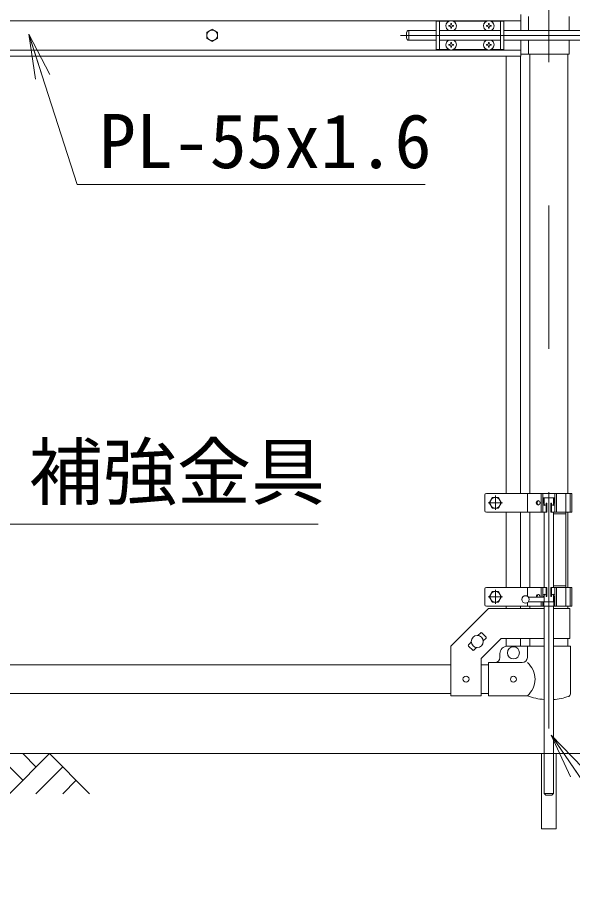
# Model space of a CAD drawing. Units: millimetres, scale not verified. Extents: x -6300 to 6300, y -4455 to 4455.
# Drawn here: x 1353 to 2090, y -800 to 362 of the extents above; entities that cross this region are included whole.
import ezdxf
from ezdxf.enums import TextEntityAlignment as Align

# ---------------------------------------------------------------- set-up
doc = ezdxf.new("R2010")
doc.units = ezdxf.units.MM
doc.header["$LTSCALE"] = 30
doc.linetypes.add('USER1', pattern=[50.8, 31.75, -6.35, 6.35, -6.35])
doc.linetypes.add('USER2', pattern=[0.375, 0.25, -0.125])
for name, color, linetype, lineweight in [('0-1_D-BMK', 2, 'USER1', 13), ('0-2_D-STR1', 1, 'Continuous', 18), ('0-3_D-STR3', 3, 'Continuous', 13), ('0-4_D-DCR-HCH', 7, 'Continuous', 9), ('0-5_D-BGD', 7, 'Continuous', 9), ('0-8_0', 7, 'Continuous', 9), ('0-A_D-STR-TXT', 7, 'Continuous', 9)]:
    doc.layers.add(name, color=color, linetype=linetype, lineweight=lineweight)
doc.styles.add('ＭＳ ゴシック', font='')
doc.styles.get('ＭＳ ゴシック').set_extended_font_data('MS Gothic')

# ---------------------------------------------------------------- blocks, each defined once
blk = doc.blocks.new('_Open')
at = {"layer": '0-8_0'}
blk.add_line((-30, 5), (0, 0), dxfattribs=at)
blk.add_lwpolyline([(-30, -5), (0, 0), (-30, 0)], dxfattribs=at)

msp = doc.modelspace()

# ---------------------------------------------------------------- linework, layer by layer
at = {"layer": '0-1_D-BMK'}
for p, q in [((2058.68, 1255.24), (2058.68, -583.15)), ((1861.61, 338.51), (2486.06, 338.51)), ((1987.68, -273.49), (1987.68, -292.49)), ((2058.68, -276.49), (2058.68, -583.15)), ((1997.18, -282.99), (1978.18, -282.99)), ((1987.68, -398.49), (1987.68, -417.49)), ((1997.18, -407.99), (1978.18, -407.99))]:
    msp.add_line(p, q, dxfattribs=at)
at = {"layer": '0-2_D-STR1'}
for p, q in [((2033.28, 313.51), (2033.28, -270.49)), ((2084.08, 313.51), (2084.08, -270.49)), ((2033.28, -295.49), (2033.28, -395.49)), ((2084.08, -295.49), (2084.08, -395.49)), ((2033.28, -420.49), (2033.28, -423.44)), ((2084.08, -420.49), (2084.08, -423.44)), ((2033.28, -463.44), (2033.28, -473.49)), ((2084.08, -463.44), (2084.08, -473.49)), ((1294.48, -498.49), (1928.68, -498.49)), ((1968.68, -498.49), (1978.68, -498.49)), ((1294.48, -536.49), (1928.68, -536.49)), ((1968.68, -536.49), (1978.68, -536.49))]:
    msp.add_line(p, q, dxfattribs=at)
at = {"layer": '0-3_D-STR3'}
for p, q in [((2021.58, 345.01), (2021.58, 366.01)), ((2031.68, 363.51), (2031.68, 345.01)), ((2085.68, 363.51), (2085.68, 345.01)), ((2021.58, 358.01), (1201.58, 358.01)), ((1908.93, 357.51), (1908.93, 319.51)), ((1926.33, 357.51), (1908.93, 357.51)), ((1913.43, 357.51), (1913.43, 319.51)), ((1925.78, 350.62), (1925.78, 351.01)), ((1927.07, 350.59), (1925.78, 350.62)), ((1928.53, 354.16), (1928.51, 352.86)), ((1928.53, 347.86), (1928.51, 349.16)), ((1929.32, 354.16), (1928.53, 354.16)), ((1929.32, 354.16), (1929.34, 352.86)), ((1929.32, 347.86), (1929.34, 349.16)), ((1930.78, 351.43), (1932.08, 351.41)), ((1976.33, 357.51), (1931.52, 357.51)), ((1932.08, 351.41), (1932.08, 351.01)), ((1977.07, 351.43), (1975.78, 351.41)), ((1975.78, 351.41), (1975.78, 351.01)), ((1978.53, 354.16), (1978.51, 352.86)), ((1978.53, 347.86), (1978.51, 349.16)), ((1979.32, 354.16), (1978.53, 354.16)), ((1979.32, 354.16), (1979.34, 352.86)), ((1979.32, 347.86), (1979.34, 349.16)), ((1980.78, 350.59), (1982.08, 350.62)), ((1998.93, 357.51), (1981.52, 357.51)), ((1982.08, 350.62), (1982.08, 351.01)), ((1994.43, 357.51), (1994.43, 319.51)), ((1998.93, 357.51), (1998.93, 319.51)), ((1869.73, 342.01), (1869.73, 335.01)), ((1884.18, 345.01), (1872.73, 345.01)), ((1872.73, 345.01), (1872.73, 332.01)), ((1884.02, 345.01), (1908.93, 345.01)), ((1913.43, 345.01), (1994.43, 345.01)), ((1929.32, 347.86), (1928.53, 347.86)), ((1979.32, 347.86), (1978.53, 347.86)), ((1998.93, 345.01), (2179.73, 345.01)), ((1884.18, 332.01), (1872.73, 332.01)), ((1884.02, 332.01), (1908.93, 332.01)), ((1913.43, 332.01), (1994.43, 332.01)), ((1925.78, 325.62), (1925.78, 326.01)), ((1927.07, 325.59), (1925.78, 325.62)), ((1928.53, 329.16), (1928.51, 327.86)), ((1929.32, 329.16), (1928.53, 329.16)), ((1929.32, 329.16), (1929.34, 327.86)), ((1930.78, 326.43), (1932.08, 326.41)), ((1930.78, 325.59), (1932.08, 325.62)), ((1932.08, 326.41), (1932.08, 326.01)), ((1932.08, 325.62), (1932.08, 326.01)), ((1977.07, 326.43), (1975.78, 326.41)), ((1975.78, 326.41), (1975.78, 326.01)), ((1978.53, 329.16), (1978.51, 327.86)), ((1979.32, 329.16), (1978.53, 329.16)), ((1979.32, 329.16), (1979.34, 327.86)), ((1980.78, 326.43), (1982.08, 326.41)), ((1980.78, 325.59), (1982.08, 325.62)), ((1982.08, 326.41), (1982.08, 326.01)), ((1982.08, 325.62), (1982.08, 326.01)), ((1998.93, 332.01), (2179.73, 332.01)), ((2021.58, 311.01), (2021.58, 332.01)), ((2031.68, 332.01), (2031.68, 313.51)), ((2085.68, 332.01), (2085.68, 313.51)), ((2021.58, 319.01), (1201.58, 319.01)), ((1926.33, 319.51), (1908.93, 319.51)), ((1928.53, 322.86), (1928.51, 324.16)), ((1929.32, 322.86), (1928.53, 322.86)), ((1929.32, 322.86), (1929.34, 324.16)), ((1976.33, 319.51), (1931.52, 319.51)), ((1978.53, 322.86), (1978.51, 324.16)), ((1979.32, 322.86), (1978.53, 322.86)), ((1979.32, 322.86), (1979.34, 324.16)), ((1998.93, 319.51), (1981.52, 319.51)), ((2021.58, 311.01), (1201.58, 311.01)), ((2002.18, 311.01), (2002.18, -270.49)), ((2021.18, 311.01), (2021.18, -270.49)), ((2085.68, 313.51), (2021.58, 313.51)), ((1973.68, -272.49), (1973.68, -293.49)), ((2089.28, -270.49), (1975.68, -270.49)), ((2030.38, -270.49), (2030.38, -295.49)), ((2048.68, -270.49), (2048.68, -295.49)), ((2050.58, -270.49), (2050.58, -295.49)), ((2066.78, -276.49), (2050.58, -276.49)), ((2052.18, -283.49), (2052.18, -276.49)), ((2052.68, -276.49), (2052.68, -285.5)), ((2064.68, -276.49), (2064.68, -285.5)), ((2065.18, -276.49), (2065.18, -283.49)), ((2066.78, -270.49), (2066.78, -295.49)), ((2068.68, -270.49), (2068.68, -295.49)), ((2068.91, -270.49), (2068.91, -295.49)), ((2081.37, -270.49), (2081.37, -420.49)), ((2086.98, -270.49), (2086.98, -295.49)), ((2089.28, -270.49), (2089.28, -295.49)), ((2055.18, -283.49), (2055.18, -295.49)), ((2055.18, -283.49), (2055.87, -283.49)), ((2055.87, -283.49), (2055.87, -295.49)), ((2061.48, -283.49), (2061.48, -295.49)), ((2062.18, -283.49), (2061.48, -283.49)), ((2062.18, -283.49), (2062.18, -295.49)), ((2055.87, -295.49), (1975.68, -295.49)), ((2002.18, -295.49), (2002.18, -395.49)), ((2021.18, -295.49), (2021.18, -395.49)), ((2052.68, -295.49), (2052.68, -395.49)), ((2089.28, -295.49), (2061.48, -295.49)), ((2064.68, -295.49), (2064.68, -395.49)), ((2081.37, -297.79), (2064.68, -297.79)), ((2081.37, -393.19), (2064.68, -393.19)), ((1973.68, -397.49), (1973.68, -418.49)), ((2055.87, -395.49), (1975.68, -395.49)), ((2030.38, -395.49), (2030.38, -407.28)), ((2048.68, -408.49), (2048.68, -395.49)), ((2050.58, -408.49), (2050.58, -395.49)), ((2052.68, -405.47), (2052.68, -414.49)), ((2055.18, -407.49), (2055.18, -395.49)), ((2055.87, -407.49), (2055.87, -395.49)), ((2089.28, -395.49), (2061.48, -395.49)), ((2061.48, -407.49), (2061.48, -395.49)), ((2062.18, -407.49), (2062.18, -395.49)), ((2064.68, -405.47), (2064.68, -414.49)), ((2066.78, -420.49), (2066.78, -395.49)), ((2068.68, -420.49), (2068.68, -395.49)), ((2068.91, -395.49), (2068.91, -420.49)), ((2086.98, -395.49), (2086.98, -420.49)), ((2089.28, -395.49), (2089.28, -420.49)), ((2030.38, -415.7), (2030.38, -420.49)), ((2052.68, -408.49), (2031.68, -408.49)), ((2052.68, -414.49), (2031.68, -414.49)), ((2048.68, -420.49), (2048.68, -414.49)), ((2052.68, -414.49), (2050.58, -414.49)), ((2050.58, -420.49), (2050.58, -414.49)), ((2050.58, -414.49), (2065.18, -414.49)), ((2052.18, -407.49), (2052.18, -408.49)), ((2052.18, -414.49), (2052.18, -420.49)), ((2055.18, -407.49), (2055.87, -407.49)), ((2062.18, -407.49), (2061.48, -407.49)), ((2065.18, -420.49), (2065.18, -407.49)), ((2089.28, -420.49), (1975.68, -420.49)), ((2002.18, -420.49), (2002.18, -423.44)), ((2021.18, -420.49), (2021.18, -423.44)), ((2052.68, -420.49), (2052.68, -669.49)), ((2064.68, -420.49), (2064.68, -669.49)), ((2086.38, -423.44), (2064.68, -423.44)), ((2086.38, -463.44), (2086.38, -423.44)), ((1968.27, -455.77), (1964.56, -459.49)), ((1995.24, -463.44), (1968.68, -490.01)), ((1975.34, -461.43), (1969.69, -455.77)), ((1975.34, -462.84), (1971.63, -466.56)), ((2052.68, -463.44), (1995.24, -463.44)), ((2002.18, -463.44), (2002.18, -473.49)), ((2021.18, -463.44), (2021.18, -473.49)), ((2086.38, -463.44), (2064.68, -463.44)), ((1928.68, -539.69), (1928.68, -473.44)), ((1955.72, -468.32), (1952.01, -472.03)), ((1957.67, -479.11), (1952.01, -473.45)), ((1962.8, -475.39), (1959.08, -479.11)), ((2030.13, -473.49), (2030.13, -488.49)), ((2087.23, -473.49), (2064.68, -473.49)), ((2087.23, -473.49), (2087.23, -537.18)), ((1993.68, -488.49), (1993.68, -483.49)), ((1968.68, -539.69), (1968.68, -490.01)), ((1978.68, -495.49), (2023.13, -495.49)), ((1978.68, -539.49), (1978.68, -495.49)), ((1968.68, -539.69), (1928.68, -539.69)), ((1978.68, -539.49), (2030.13, -539.49)), ((2049.13, -616.49), (2049.13, -716.49)), ((2054.68, -671.49), (2052.68, -669.49)), ((2054.68, -671.49), (2062.68, -671.49))]:
    msp.add_line(p, q, dxfattribs=at)
at = {"layer": '0-3_D-STR3', "linetype": 'USER2'}
msp.add_line((2068.91, -295.49), (2082.91, -295.49), dxfattribs=at)
at = {"layer": '0-3_D-STR3'}
for points in [[(1927.07, 351.43), (1925.78, 351.41), (1925.78, 351.01)], [(1930.78, 350.59), (1932.08, 350.62), (1932.08, 351.01)], [(1977.07, 350.59), (1975.78, 350.62), (1975.78, 351.01)], [(1980.78, 351.43), (1982.08, 351.41), (1982.08, 351.01)], [(1927.07, 326.43), (1925.78, 326.41), (1925.78, 326.01)], [(1977.07, 325.59), (1975.78, 325.62), (1975.78, 326.01)], [(2052.68, -423.44), (1978.68, -423.44), (1928.68, -473.44)], [(2052.68, -473.49), (2030.13, -473.49), (2003.68, -473.49)], [(2068.23, -616.49), (2068.23, -716.49), (2049.13, -716.49)], [(2052.68, -669.49), (2064.68, -669.49), (2062.68, -671.49)]]:
    msp.add_lwpolyline(points, dxfattribs=at)
for points in [[(1611.58, 346.61), (1618.59, 342.56), (1618.59, 334.46), (1611.58, 330.41), (1604.56, 334.46), (1604.56, 342.56)], [(1991.73, -275.97), (1995.78, -282.99), (1991.73, -290), (1983.63, -290), (1979.58, -282.99), (1983.63, -275.97)], [(1991.73, -400.97), (1995.78, -407.99), (1991.73, -415), (1983.63, -415), (1979.58, -407.99), (1983.63, -400.97)]]:
    msp.add_lwpolyline(points, close=True, dxfattribs=at)
for centre, radius in [((1611.58, 338.51), 7.03), ((1987.68, -282.99), 7.03), ((1987.68, -407.99), 7.03), ((2027.68, -411.49), 5), ((1963.68, -467.44), 8), ((2011.68, -482.49), 8), ((1948.68, -517.44), 4), ((2011.68, -517.49), 4)]:
    msp.add_circle(centre, radius, dxfattribs=at)
for centre, radius, start, end in [((1928.93, 351.01), 7, 0, 180), ((1928.93, 351.01), 7, 180, 238.99728), ((1927.02, 352.92), 1.49, 270, 0), ((1927.02, 349.11), 1.49, 0, 90), ((1930.83, 352.92), 1.49, 180, 270), ((1930.83, 349.11), 1.49, 90, 180), ((1928.93, 351.01), 7, 301.00272, 0), ((1978.93, 351.01), 7, 0, 180), ((1978.93, 351.01), 7, 180, 238.99728), ((1977.02, 352.92), 1.49, 270, 0), ((1977.02, 349.11), 1.49, 0, 90), ((1980.83, 352.92), 1.49, 180, 270), ((1980.83, 349.11), 1.49, 90, 180), ((1978.93, 351.01), 7, 301.00272, 0), ((1872.73, 342.01), 3, 90, 180), ((1872.73, 335.01), 3, 180, 270), ((1928.93, 326.01), 7, 121.00272, 180), ((1928.93, 326.01), 7, 180, 0), ((1927.02, 327.92), 1.49, 270, 0), ((1927.02, 324.11), 1.49, 0, 90), ((1930.83, 327.92), 1.49, 180, 270), ((1930.83, 324.11), 1.49, 90, 180), ((1928.93, 326.01), 7, 0, 58.99728), ((1978.93, 326.01), 7, 121.00272, 180), ((1978.93, 326.01), 7, 180, 0), ((1977.02, 327.92), 1.49, 270, 0), ((1977.02, 324.11), 1.49, 0, 90), ((1980.83, 327.92), 1.49, 180, 270), ((1980.83, 324.11), 1.49, 90, 180), ((1978.93, 326.01), 7, 0, 58.99728), ((1975.68, -272.49), 2, 90, 180), ((1975.68, -293.49), 2, 180, 270), ((1975.68, -397.49), 2, 90, 180), ((1975.68, -418.49), 2, 180, 270), ((1968.98, -456.48), 1, 45, 135), ((1974.64, -462.14), 1, 315, 45), ((1952.72, -472.74), 1, 135, 225), ((2003.68, -483.49), 10, 90, 180), ((1958.37, -478.4), 1, 225, 315), ((1986.68, -488.49), 7, 270, 0), ((2023.13, -488.49), 7, 270, 0), ((2011.93, -517.49), 28.55, 309.59418, 50.40582), ((2058.68, -464.76), 80, 249.0916, 265.69878), ((2058.68, -464.76), 80, 274.30122, 289.22051), ((2083.93, -537.18), 3.3, 289.22051, 0)]:
    msp.add_arc(centre, radius, start, end, dxfattribs=at)
msp.add_ellipse((2044.53, -282.99), major_axis=(0, 3), ratio=0.839449, dxfattribs=at)
for centre, major_axis, ratio, start_param, end_param in [((2045.68, -282.99), (0, -3), 0.839449, 3.3733968, 6.0513812), ((2052.88, -283.45), (0, -3), 0.766727, 4.7027468, 7.8414058), ((2054.02, -283.45), (0, -3), 0.615242, 4.7027468, 6.0032469), ((2064.48, -283.45), (0, -3), 0.766727, 4.7249648, 7.8636238), ((2063.33, -283.45), (0, -3), 0.615242, 0.2799384, 1.5804385), ((2044.53, -407.99), (0, -3), 0.839449, 1.4033482, 4.8798371), ((2045.68, -407.99), (0, -3), 0.839449, 3.3733968, 4.8798371), ((2052.88, -407.53), (0, 3), 0.766727, 4.7249648, 7.8636238), ((2054.02, -407.53), (0, 3), 0.615242, 0.2799384, 1.5804385), ((2064.48, -407.53), (0, 3), 0.766727, 4.7027468, 7.8414058), ((2063.33, -407.53), (0, 3), 0.615242, 4.7027468, 6.0032469)]:
    msp.add_ellipse(centre, major_axis=major_axis, ratio=ratio, start_param=start_param, end_param=end_param, dxfattribs=at)
at = {"layer": '0-4_D-DCR-HCH'}
for p, q in [((1360.03, -651.96), (1324.55, -616.49)), ((1395.5, -616.49), (1342.29, -669.7)), ((1377.86, -634.32), (1360.03, -616.49)), ((1395.5, -616.49), (1448.71, -669.7)), ((1413.24, -634.23), (1377.6, -669.7)), ((1430.97, -651.96), (1413.16, -669.7))]:
    msp.add_line(p, q, dxfattribs=at)
at = {"layer": '0-5_D-BGD'}
msp.add_line((1289.08, -616.49), (2889.08, -616.49), dxfattribs=at)
at = {"layer": '0-A_D-STR-TXT'}
for points in [[(1894.41, 140.17), (1432.49, 140.17), (1368.56, 338.35)], [(1752.14, -311.44), (1337.05, -311.44), (1246.92, -442.97)], [(2520.44, -799.79), (2203.96, -799.79), (2063.08, -593.58)]]:
    msp.add_lwpolyline(points, dxfattribs=at)

# ---------------------------------------------------------------- block references
at = {"layer": '0-A_D-STR-TXT', "xscale": 2, "yscale": 2}
for p, rotation in [((1367.94, 340.26), 107.88006), ((2061.95, -591.93), 124.33966)]:
    msp.add_blockref('_Open', p, dxfattribs=dict(at, rotation=rotation))

# ---------------------------------------------------------------- texts
at = {"layer": '0-A_D-STR-TXT', "style": 'ＭＳ ゴシック'}
for s, p in [('PL-55x1.6', (1461.16, 140.29)), ('補強金具', (1368, -299.51))]:
    msp.add_text(s, height=72.14, dxfattribs=at).set_placement(p, align=Align.BOTTOM_LEFT)

doc.saveas('drawing.dxf')
